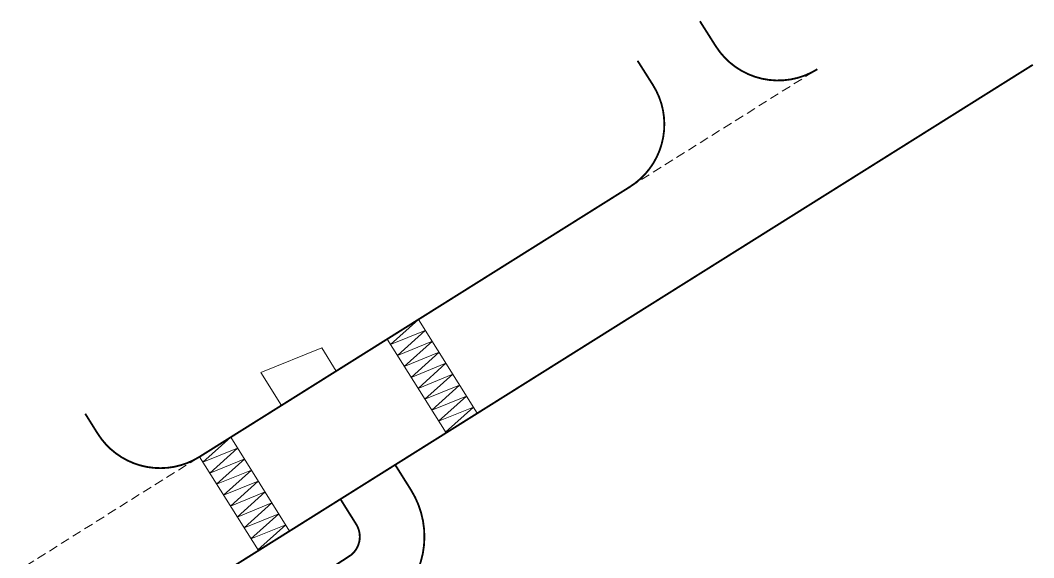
# Model space of a CAD drawing. Header units: metres. Extents: x 394605 to 1395358, y 4171135 to 6406139.
# Drawn here: x 1394377.7 to 1394432.6, y 4172738.8 to 4172767.9 of the extents above; entities that cross this region are included whole.
import ezdxf

# ---------------------------------------------------------------- set-up
doc = ezdxf.new("R2010")
doc.units = ezdxf.units.M
doc.header["$LTSCALE"] = 2
doc.linetypes.add('CACHE', pattern=[0.375, 0.25, -0.125])
doc.linetypes.add('CONTINU', pattern=[0])
doc.layers.add('P-Voie', color=250, linetype='Continuous', lineweight=9)

msp = doc.modelspace()

# ---------------------------------------------------------------- linework, layer by layer
at = {"layer": 'P-Voie', "color": 215, "linetype": 'CONTINU', "ltscale": 0.5, "true_color": 0xa953a0, "const_width": 0.1, "flags": 128}
for points in [[(1394420.834, 4172765.285, -0.41282), (1394415.33, 4172766.531), (1394414.471, 4172767.886)], [(1394330.29, 4172684.963), (1394335.5, 4172688.377, -0.122632), (1394346.906, 4172692.361, 0.178347), (1394357.61, 4172697.465, 0.151), (1394363.074, 4172708.597, -0.162667), (1394366.287, 4172714.785, 0.078392), (1394370.972, 4172721.011), (1394373.8, 4172726.33, -0.131191), (1394379.071, 4172731.994), (1394407.633, 4172749.917), (1394432.502, 4172765.523)]]:
    msp.add_lwpolyline(points, format="xyb", dxfattribs=at)
at = {"layer": 'P-Voie', "color": 215, "linetype": 'CONTINU', "ltscale": 0.5, "true_color": 0xa953a0, "const_width": 0.1, "elevation": 1, "flags": 128}
msp.add_lwpolyline([(1394381.849, 4172745.546, 0.414387), (1394387.365, 4172744.282), (1394410.67, 4172758.906, 0.415608), (1394411.922, 4172764.437), (1394411.093, 4172765.744)], format="xyb", dxfattribs=at)
at = {"layer": 'P-Voie', "color": 215, "linetype": 'CACHE', "true_color": 0xa953a0, "flags": 128}
for points in [[(1394410.67, 4172758.906), (1394420.834, 4172765.285)], [(1394374.787, 4172736.389), (1394387.365, 4172744.282)]]:
    msp.add_lwpolyline(points, dxfattribs=at)
at = {"layer": 'P-Voie', "color": 215, "true_color": 0xa953a0, "flags": 128}
for points in [[(1394399.223, 4172751.723), (1394397.715, 4172750.364), (1394399.595, 4172751.13), (1394398.087, 4172749.771), (1394399.978, 4172750.544), (1394398.459, 4172749.178), (1394400.339, 4172749.945), (1394398.831, 4172748.585), (1394400.712, 4172749.352), (1394399.203, 4172747.992), (1394401.084, 4172748.759), (1394399.576, 4172747.399), (1394401.456, 4172748.166), (1394399.948, 4172746.806), (1394401.828, 4172747.573), (1394400.32, 4172746.213), (1394402.2, 4172746.98), (1394400.692, 4172745.62)], [(1394399.223, 4172751.723), (1394402.412, 4172746.641)], [(1394397.529, 4172750.66), (1394400.718, 4172745.578)], [(1394394.225, 4172748.587), (1394387.365, 4172744.282)], [(1394389.059, 4172745.345), (1394387.551, 4172743.985), (1394389.431, 4172744.752), (1394387.923, 4172743.392), (1394389.813, 4172744.166), (1394388.295, 4172742.8), (1394390.175, 4172743.566), (1394388.667, 4172742.207), (1394390.547, 4172742.973), (1394389.039, 4172741.614), (1394390.919, 4172742.38), (1394389.411, 4172741.021), (1394391.291, 4172741.787), (1394389.783, 4172740.428), (1394391.663, 4172741.194), (1394390.155, 4172739.835), (1394392.035, 4172740.602), (1394390.527, 4172739.242)], [(1394389.059, 4172745.345), (1394392.248, 4172740.263)], [(1394387.365, 4172744.282), (1394390.554, 4172739.2)]]:
    msp.add_lwpolyline(points, dxfattribs=at)
msp.add_lwpolyline([(1394391.812, 4172747.072), (1394390.694, 4172748.854), (1394393.989, 4172750.187), (1394394.776, 4172748.933)], close=True, dxfattribs=at)
at = {"layer": 'P-Voie', "color": 215, "true_color": 0xa953a0, "const_width": 0.1, "flags": 128}
msp.add_lwpolyline([(1394381.177, 4172746.618), (1394381.849, 4172745.546)], dxfattribs=at)
at = {"layer": 'P-Voie', "color": 215, "linetype": 'CONTINU', "ltscale": 0.5, "true_color": 0xa953a0, "const_width": 0.1, "flags": 128}
msp.add_lwpolyline([(1394364.278, 4172703.966, -0.122836), (1394366.019, 4172706.301), (1394370.289, 4172709.028, 0.129302), (1394371.743, 4172710.663), (1394376.153, 4172719.313, -0.113106), (1394377.591, 4172721.161), (1394380.64, 4172723.267, 0.086161), (1394387.344, 4172732.586, -0.108109), (1394389.963, 4172735.302), (1394395.569, 4172738.958, 0.381597), (1394395.854, 4172740.63), (1394395.001, 4172741.99), (1394397.965, 4172743.851), (1394398.819, 4172742.491, -0.394849), (1394397.576, 4172736.088), (1394391.892, 4172732.382, 0.101264), (1394390.393, 4172730.86), (1394384.921, 4172720.034), (1394382.633, 4172721.154, -0.054785), (1394380.919, 4172716.684), (1394378.024, 4172710.916), (1394377.679, 4172711.089, 0.474717), (1394375.356, 4172710.047), (1394374.864, 4172709.078, -0.132894), (1394372.195, 4172706.093), (1394367.47, 4172703.075), (1394369.312, 4172700.074), (1394363.983, 4172696.67), (1394365.596, 4172694.135), (1394363.063, 4172692.528), (1394361.456, 4172695.062, -0.387836), (1394362.531, 4172699.888, 0.046485), (1394364.278, 4172703.966)], format="xyb", close=True, dxfattribs=at)

doc.saveas('drawing.dxf')
